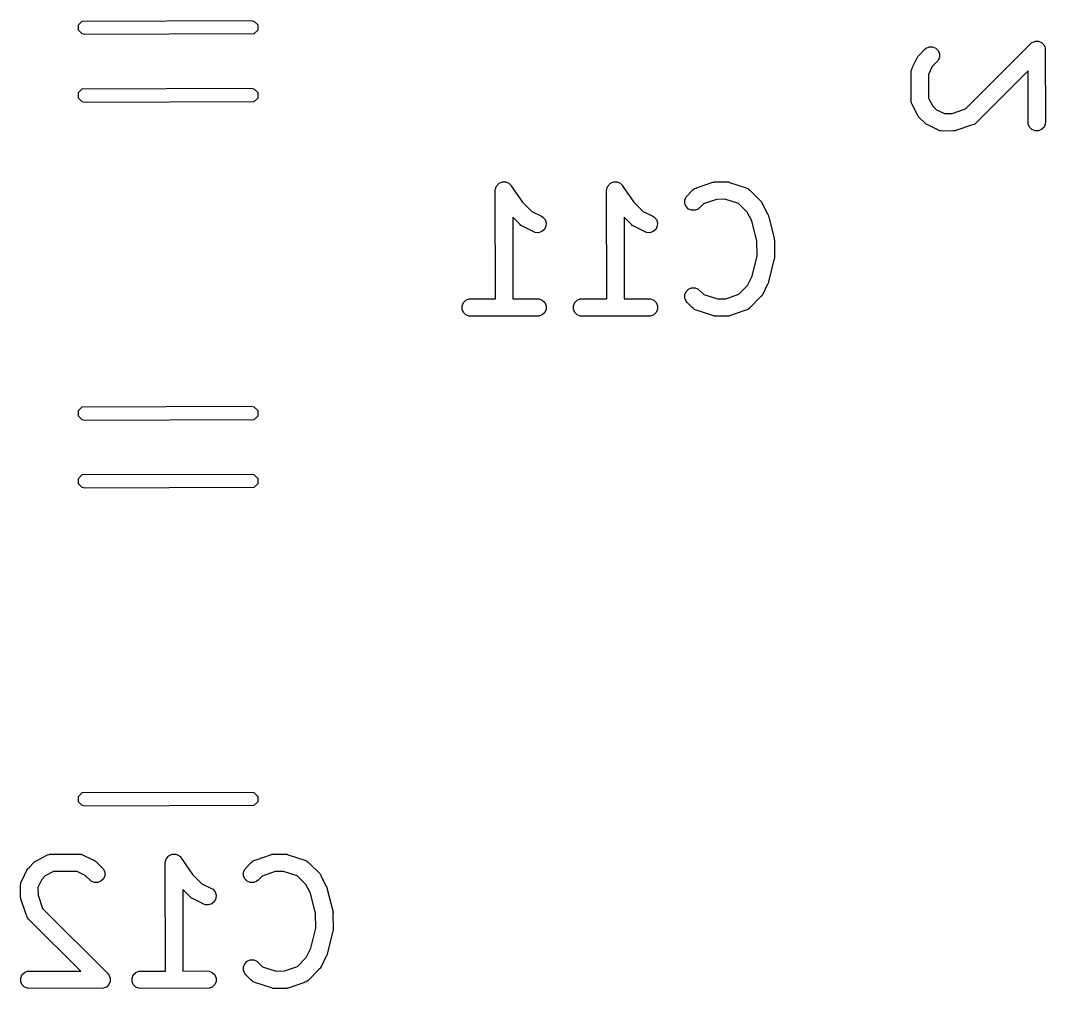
# Model space of a CAD drawing. Extents: x 208 to 341, y -149 to -108.
# Drawn here: x 245.26 to 254.03, y -128.5 to -120.22 of the extents above; entities that cross this region are included whole.
import ezdxf

# ---------------------------------------------------------------- set-up
doc = ezdxf.new("R2010")
doc.units = 0
doc.layers.add('BLACK', color=7, linetype='CONTINUOUS')

msp = doc.modelspace()

# ---------------------------------------------------------------- linework, layer by layer
at = {"layer": 'BLACK', "linetype": 'CONTINUOUS'}
for p, q in [((245.758315, -120.256846), (245.790787, -120.224374)), ((245.758315, -120.302768), (245.758315, -120.256846)), ((245.790787, -120.224374), (247.236252, -120.219807)), ((247.236252, -120.219807), (247.259213, -120.224374)), ((247.259213, -120.224374), (247.291685, -120.256846)), ((247.291685, -120.256846), (247.291685, -120.302768)), ((245.790787, -120.33524), (245.758315, -120.302768)), ((245.813748, -120.339807), (245.790787, -120.33524)), ((247.259213, -120.33524), (245.813748, -120.339807)), ((247.291685, -120.302768), (247.259213, -120.33524)), ((253.008389, -120.456688), (253.035425, -120.445489)), ((253.035425, -120.445489), (253.064688, -120.445489)), ((253.064688, -120.445489), (253.091724, -120.456688)), ((253.345599, -120.976533), (253.901786, -120.418396)), ((253.901786, -120.418396), (253.913151, -120.409068)), ((253.913151, -120.409068), (253.932268, -120.401149)), ((253.932268, -120.401149), (253.940187, -120.39787)), ((253.940187, -120.39787), (253.969451, -120.39787)), ((253.969451, -120.39787), (253.996487, -120.409069)), ((253.996487, -120.409069), (254.01718, -120.429761)), ((254.01718, -120.429761), (254.023694, -120.445489)), ((254.023694, -120.445489), (254.028378, -120.456797)), ((252.893681, -120.619014), (252.935356, -120.533126)), ((252.935356, -120.533126), (252.93932, -120.526826)), ((252.93932, -120.526826), (252.940078, -120.524999)), ((252.940078, -120.524999), (252.941208, -120.523828)), ((252.941208, -120.523828), (252.943188, -120.520683)), ((252.943188, -120.520683), (252.949682, -120.51505)), ((252.949682, -120.51505), (252.997024, -120.466015)), ((252.997024, -120.466015), (253.008389, -120.456688)), ((253.091724, -120.456688), (253.112417, -120.477381)), ((253.112417, -120.477381), (253.123616, -120.504417)), ((253.123616, -120.53368), (253.112417, -120.560716)), ((253.123616, -120.504417), (253.123616, -120.53368)), ((254.028378, -120.456797), (254.029819, -121.090476)), ((252.882482, -120.642096), (252.888786, -120.629102)), ((252.888786, -120.629102), (252.892459, -120.620237)), ((252.892459, -120.620237), (252.893681, -120.619014)), ((253.061871, -120.61307), (253.028574, -120.681692)), ((253.112417, -120.560716), (253.061871, -120.61307)), ((252.879819, -120.661905), (252.88126, -120.647273)), ((252.881111, -120.888509), (252.879819, -120.661905)), ((252.88126, -120.647273), (252.882291, -120.644783)), ((252.882291, -120.644783), (252.882482, -120.642096)), ((253.028574, -120.681692), (253.02973, -120.884428)), ((253.880226, -120.65053), (253.436423, -121.09589)), ((253.88126, -121.105108), (253.880226, -120.65053)), ((245.758315, -120.836846), (245.790787, -120.804374)), ((245.790787, -120.804374), (247.236252, -120.799807)), ((247.236252, -120.799807), (247.259213, -120.804374)), ((247.259213, -120.804374), (247.291685, -120.836846)), ((245.758315, -120.882768), (245.758315, -120.836846)), ((245.790787, -120.91524), (245.758315, -120.882768)), ((247.291685, -120.882768), (247.259213, -120.91524)), ((247.291685, -120.836846), (247.291685, -120.882768)), ((252.880408, -120.890619), (252.881111, -120.888509)), ((252.881185, -120.901561), (252.880408, -120.890619)), ((253.02973, -120.884428), (253.065133, -120.953179)), ((245.813748, -120.919807), (245.790787, -120.91524)), ((247.259213, -120.91524), (245.813748, -120.919807)), ((252.88126, -120.914632), (252.881185, -120.901561)), ((252.882291, -120.917121), (252.88126, -120.914632)), ((252.882482, -120.919809), (252.882291, -120.917121)), ((252.887737, -120.933541), (252.882482, -120.919809)), ((252.936429, -121.028097), (252.887737, -120.933541)), ((253.065133, -120.953179), (253.096461, -120.983424)), ((253.231746, -121.015591), (253.345599, -120.976533)), ((252.940078, -121.036906), (252.936429, -121.028097)), ((252.94246, -121.039808), (252.940078, -121.036906)), ((252.943188, -121.041222), (252.94246, -121.039808)), ((252.944686, -121.042521), (252.943188, -121.041222)), ((252.949405, -121.048271), (252.944686, -121.042521)), ((252.99844, -121.095612), (252.949405, -121.048271)), ((253.096461, -120.983424), (253.16457, -121.016472)), ((253.16457, -121.016472), (253.231746, -121.015591)), ((253.004073, -121.102107), (252.99844, -121.095612)), ((253.007218, -121.104086), (253.004073, -121.102107)), ((253.008389, -121.105217), (253.007218, -121.104086)), ((253.010216, -121.105974), (253.008389, -121.105217)), ((253.016516, -121.109939), (253.010216, -121.105974)), ((253.102405, -121.151614), (253.016516, -121.109939)), ((253.103627, -121.152836), (253.102405, -121.151614)), ((253.112486, -121.156505), (253.103627, -121.152836)), ((253.39604, -121.116416), (253.26425, -121.161627)), ((253.398021, -121.116416), (253.39604, -121.116416)), ((253.40757, -121.11246), (253.398021, -121.116416)), ((253.420532, -121.108014), (253.40757, -121.11246)), ((253.422567, -121.106248), (253.420532, -121.108014)), ((253.425058, -121.105217), (253.422567, -121.106248)), ((253.436423, -121.09589), (253.425058, -121.105217)), ((253.892459, -121.132144), (253.88126, -121.105108)), ((253.913151, -121.152836), (253.892459, -121.132144)), ((253.940187, -121.164035), (253.913151, -121.152836)), ((253.996487, -121.152836), (253.969451, -121.164035)), ((254.017179, -121.132144), (253.996487, -121.152836)), ((254.028378, -121.105108), (254.017179, -121.132144)), ((254.029819, -121.090476), (254.028378, -121.105108)), ((253.125485, -121.162813), (253.112486, -121.156505)), ((253.128174, -121.163004), (253.125485, -121.162813)), ((253.130663, -121.164035), (253.128174, -121.163004)), ((253.145295, -121.165476), (253.130663, -121.164035)), ((253.240612, -121.164225), (253.145295, -121.165476)), ((253.249913, -121.164887), (253.240612, -121.164225)), ((253.253567, -121.164055), (253.249913, -121.164887)), ((253.255165, -121.164035), (253.253567, -121.164055)), ((253.256996, -121.163276), (253.255165, -121.164035)), ((253.26425, -121.161627), (253.256996, -121.163276)), ((253.969451, -121.164035), (253.940187, -121.164035)), ((249.323809, -121.674547), (249.323824, -121.67447)), ((249.323814, -121.674573), (249.323809, -121.674547)), ((249.323809, -121.674626), (249.323814, -121.674573)), ((249.325123, -122.600509), (249.323809, -121.674626)), ((249.323824, -121.67447), (249.32525, -121.659994)), ((249.32525, -121.659994), (249.328091, -121.653133)), ((249.328091, -121.653133), (249.329548, -121.645853)), ((249.329548, -121.645853), (249.333636, -121.639747)), ((249.333636, -121.639747), (249.336449, -121.632958)), ((249.336449, -121.632958), (249.341699, -121.627707)), ((249.341699, -121.627707), (249.345831, -121.621538)), ((249.345831, -121.621538), (249.351945, -121.617461)), ((249.351945, -121.617461), (249.357141, -121.612266)), ((249.357141, -121.612266), (249.364001, -121.609424)), ((249.364001, -121.609424), (249.37018, -121.605305)), ((249.37018, -121.605305), (249.377388, -121.603879)), ((249.377388, -121.603879), (249.384177, -121.601067)), ((249.384177, -121.601067), (249.391604, -121.601067)), ((249.391604, -121.601067), (249.398888, -121.599626)), ((249.398888, -121.599626), (249.406093, -121.601067)), ((249.406093, -121.601067), (249.413441, -121.601067)), ((249.413441, -121.601067), (249.420301, -121.603908)), ((249.420301, -121.603908), (249.427582, -121.605365)), ((249.427582, -121.605365), (249.433687, -121.609453)), ((249.433687, -121.609453), (249.440477, -121.612266)), ((249.440477, -121.612266), (249.445727, -121.617516)), ((249.445727, -121.617516), (249.451897, -121.621648)), ((249.451897, -121.621648), (249.456186, -121.627975)), ((249.456186, -121.627975), (249.461169, -121.632958)), ((249.461169, -121.632958), (249.46369, -121.639045)), ((249.46369, -121.639045), (249.555604, -121.774632)), ((250.27619, -121.674547), (250.276205, -121.67447)), ((250.276195, -121.674573), (250.27619, -121.674547)), ((250.27619, -121.674626), (250.276195, -121.674573)), ((250.277504, -122.600509), (250.27619, -121.674626)), ((250.276205, -121.67447), (250.277631, -121.659994)), ((250.277631, -121.659994), (250.280472, -121.653133)), ((250.280472, -121.653133), (250.281929, -121.645853)), ((250.281929, -121.645853), (250.286017, -121.639747)), ((250.286017, -121.639747), (250.28883, -121.632958)), ((250.28883, -121.632958), (250.29408, -121.627707)), ((250.29408, -121.627707), (250.298212, -121.621538)), ((250.298212, -121.621538), (250.304326, -121.617461)), ((250.304326, -121.617461), (250.309522, -121.612266)), ((250.309522, -121.612266), (250.316382, -121.609424)), ((250.316382, -121.609424), (250.322561, -121.605305)), ((250.322561, -121.605305), (250.329769, -121.603879)), ((250.329769, -121.603879), (250.336558, -121.601067)), ((250.336558, -121.601067), (250.343985, -121.601067)), ((250.343985, -121.601067), (250.351269, -121.599626)), ((250.351269, -121.599626), (250.358474, -121.601067)), ((250.358474, -121.601067), (250.365822, -121.601067)), ((250.365822, -121.601067), (250.372682, -121.603908)), ((250.372682, -121.603908), (250.379963, -121.605365)), ((250.379963, -121.605365), (250.386068, -121.609453)), ((250.386068, -121.609453), (250.392858, -121.612266)), ((250.392858, -121.612266), (250.398108, -121.617516)), ((250.398108, -121.617516), (250.404278, -121.621648)), ((250.404278, -121.621648), (250.408567, -121.627975)), ((250.408567, -121.627975), (250.41355, -121.632958)), ((250.41355, -121.632958), (250.416071, -121.639045)), ((250.416071, -121.639045), (250.507985, -121.774632)), ((250.955497, -121.728196), (251.012443, -121.669212)), ((251.012443, -121.669212), (251.023808, -121.659885)), ((251.023808, -121.659885), (251.026296, -121.658854)), ((251.026296, -121.658854), (251.028333, -121.657088)), ((251.028333, -121.657088), (251.041296, -121.65264)), ((251.041296, -121.65264), (251.050844, -121.648686)), ((251.050844, -121.648686), (251.052825, -121.648686)), ((251.052825, -121.648686), (251.184615, -121.603475)), ((251.184615, -121.603475), (251.19187, -121.601825)), ((251.19187, -121.601825), (251.193701, -121.601067)), ((251.193701, -121.601067), (251.195297, -121.601046)), ((251.195297, -121.601046), (251.198952, -121.600215)), ((251.198952, -121.600215), (251.208252, -121.600876)), ((251.208252, -121.600876), (251.303571, -121.599626)), ((251.303571, -121.599626), (251.310976, -121.600355)), ((251.310976, -121.600355), (251.312951, -121.600215)), ((251.312951, -121.600215), (251.314437, -121.600696)), ((251.314437, -121.600696), (251.318203, -121.601067)), ((251.318203, -121.601067), (251.327566, -121.604945)), ((251.327566, -121.604945), (251.470145, -121.651094)), ((251.470145, -121.651094), (251.48357, -121.657088)), ((251.48357, -121.657088), (251.485605, -121.658853)), ((251.485605, -121.658853), (251.488096, -121.659885)), ((251.488096, -121.659885), (251.498034, -121.669633)), ((251.498034, -121.669633), (251.505677, -121.676262)), ((251.505677, -121.676262), (251.506528, -121.677965)), ((251.506528, -121.677965), (251.594699, -121.76445)), ((250.944298, -121.755233), (250.955497, -121.728196)), ((250.944298, -121.784495), (250.944298, -121.755233)), ((251.217118, -121.74951), (251.104412, -121.788174)), ((251.288497, -121.748574), (251.217118, -121.74951)), ((251.404424, -121.786097), (251.288497, -121.748574)), ((251.594699, -121.76445), (251.599419, -121.7702)), ((249.555604, -121.774632), (249.635895, -121.853388)), ((249.635895, -121.853388), (249.718064, -121.893258)), ((250.507985, -121.774632), (250.588276, -121.853388)), ((250.588276, -121.853388), (250.670445, -121.893258)), ((250.955497, -121.811532), (250.944298, -121.784495)), ((250.976189, -121.832224), (250.955497, -121.811532)), ((251.003226, -121.843423), (250.976189, -121.832224)), ((251.032488, -121.843423), (251.003226, -121.843423)), ((251.059525, -121.832224), (251.032488, -121.843423)), ((251.07089, -121.822897), (251.059525, -121.832224)), ((251.104412, -121.788174), (251.07089, -121.822897)), ((251.478633, -121.858887), (251.404424, -121.786097)), ((251.599419, -121.7702), (251.600916, -121.771499)), ((251.600916, -121.771499), (251.601642, -121.772909)), ((251.601642, -121.772909), (251.604027, -121.775815)), ((251.604027, -121.775815), (251.607678, -121.78463)), ((251.607678, -121.78463), (251.656367, -121.87918)), ((249.536781, -121.964453), (249.472711, -121.901607)), ((249.472711, -121.901607), (249.473703, -122.600144)), ((249.718064, -121.893258), (249.730507, -121.90109)), ((249.730507, -121.90109), (249.74968, -121.923198)), ((249.74968, -121.923198), (249.758934, -121.950959)), ((250.489162, -121.964453), (250.425092, -121.901607)), ((250.425092, -121.901607), (250.426084, -122.600144)), ((250.670445, -121.893258), (250.682888, -121.90109)), ((250.682888, -121.90109), (250.702061, -121.923198)), ((250.702061, -121.923198), (250.711315, -121.950959)), ((251.517324, -121.934022), (251.478633, -121.858887)), ((251.561942, -122.107452), (251.517324, -121.934022)), ((251.656367, -121.87918), (251.656776, -121.880249)), ((251.656776, -121.880249), (251.657099, -121.880685)), ((251.657099, -121.880685), (251.657418, -121.881928)), ((251.657418, -121.881928), (251.661622, -121.892911)), ((251.661622, -121.892911), (251.662147, -121.900308)), ((251.662147, -121.900308), (251.709665, -122.085007)), ((249.543301, -121.971971), (249.536781, -121.964453)), ((249.546494, -121.973981), (249.543301, -121.971971)), ((249.547617, -121.975082), (249.546494, -121.973981)), ((249.549449, -121.97584), (249.547617, -121.975082)), ((249.555744, -121.979803), (249.549449, -121.97584)), ((249.664713, -122.032677), (249.555744, -121.979803)), ((249.693903, -122.034751), (249.664713, -122.032677)), ((249.721665, -122.025497), (249.693903, -122.034751)), ((249.743772, -122.006324), (249.721665, -122.025497)), ((249.75686, -121.980149), (249.743772, -122.006324)), ((249.758934, -121.950959), (249.75686, -121.980149)), ((250.495682, -121.971971), (250.489162, -121.964453)), ((250.498875, -121.973981), (250.495682, -121.971971)), ((250.499998, -121.975082), (250.498875, -121.973981)), ((250.50183, -121.97584), (250.499998, -121.975082)), ((250.508125, -121.979803), (250.50183, -121.97584)), ((250.617094, -122.032677), (250.508125, -121.979803)), ((250.646284, -122.034751), (250.617094, -122.032677)), ((250.674046, -122.025497), (250.646284, -122.034751)), ((250.696153, -122.006324), (250.674046, -122.025497)), ((250.709241, -121.980149), (250.696153, -122.006324)), ((250.711315, -121.950959), (250.709241, -121.980149)), ((251.563084, -122.232224), (251.561942, -122.107452)), ((251.709665, -122.085007), (251.71004, -122.087543)), ((251.71004, -122.087543), (251.710463, -122.088565)), ((251.710463, -122.088565), (251.71048, -122.090526)), ((251.71048, -122.090526), (251.711815, -122.099551)), ((251.711815, -122.099551), (251.710636, -122.107474)), ((251.710636, -122.107474), (251.711904, -122.246054)), ((251.521058, -122.405347), (251.563084, -122.232224)), ((251.707286, -122.268354), (251.662046, -122.45472)), ((251.710463, -122.260686), (251.707286, -122.268354)), ((251.71136, -122.251571), (251.710463, -122.260686)), ((251.711815, -122.2497), (251.71136, -122.251571)), ((251.711904, -122.246054), (251.711652, -122.248607)), ((251.711652, -122.248607), (251.711815, -122.2497)), ((251.482333, -122.485157), (251.521058, -122.405347)), ((251.657099, -122.468566), (251.653016, -122.474076)), ((251.661034, -122.45755), (251.657099, -122.468566)), ((251.661622, -122.45634), (251.661034, -122.45755)), ((251.66166, -122.455799), (251.661622, -122.45634)), ((251.662046, -122.45472), (251.66166, -122.455799)), ((250.944298, -122.564755), (250.955497, -122.537719)), ((250.955497, -122.537719), (250.97619, -122.517026)), ((250.97619, -122.517026), (251.003226, -122.505828)), ((251.003226, -122.505828), (251.032489, -122.505828)), ((251.032489, -122.505828), (251.059525, -122.517027)), ((251.059525, -122.517027), (251.107214, -122.563069)), ((251.408056, -122.560883), (251.482333, -122.485157)), ((251.653016, -122.474076), (251.608748, -122.565309)), ((249.039536, -122.659994), (249.050735, -122.632958)), ((249.050735, -122.632958), (249.071427, -122.612266)), ((249.071427, -122.612266), (249.098463, -122.601067)), ((249.098463, -122.601067), (249.325123, -122.600509)), ((249.473703, -122.600144), (249.684523, -122.599626)), ((249.684523, -122.599626), (249.699155, -122.601067)), ((249.699155, -122.601067), (249.726191, -122.612266)), ((249.726191, -122.612266), (249.746883, -122.632958)), ((249.746883, -122.632958), (249.758082, -122.659994)), ((249.991917, -122.659994), (250.003116, -122.632958)), ((250.003116, -122.632958), (250.023808, -122.612266)), ((250.023808, -122.612266), (250.050844, -122.601067)), ((250.050844, -122.601067), (250.277504, -122.600509)), ((250.426084, -122.600144), (250.636904, -122.599626)), ((250.636904, -122.599626), (250.651536, -122.601067)), ((250.651536, -122.601067), (250.678572, -122.612266)), ((250.678572, -122.612266), (250.699264, -122.632958)), ((250.699264, -122.632958), (250.710463, -122.659994)), ((250.944298, -122.594018), (250.944298, -122.564755)), ((250.955496, -122.621054), (250.944298, -122.594018)), ((250.964823, -122.632419), (250.955496, -122.621054)), ((251.005648, -122.671834), (250.964823, -122.632419)), ((251.107214, -122.563069), (251.223406, -122.600677)), ((251.223406, -122.600677), (251.294784, -122.599741)), ((251.294784, -122.599741), (251.408056, -122.560883)), ((251.593393, -122.584275), (251.499461, -122.68004)), ((251.600916, -122.577752), (251.593393, -122.584275)), ((251.602928, -122.574555), (251.600916, -122.577752)), ((251.604027, -122.573435), (251.602928, -122.574555)), ((251.604784, -122.571605), (251.604027, -122.573435)), ((251.608748, -122.565309), (251.604784, -122.571605)), ((249.039536, -122.689258), (249.039536, -122.659994)), ((249.050735, -122.716294), (249.039536, -122.689258)), ((249.071427, -122.736986), (249.050735, -122.716294)), ((249.746883, -122.716294), (249.726191, -122.736986)), ((249.758082, -122.689258), (249.746883, -122.716294)), ((249.758082, -122.659994), (249.758082, -122.689258)), ((249.991917, -122.689258), (249.991917, -122.659994)), ((250.003116, -122.716294), (249.991917, -122.689258)), ((250.023808, -122.736986), (250.003116, -122.716294)), ((250.699264, -122.716294), (250.678572, -122.736986)), ((250.710463, -122.689258), (250.699264, -122.716294)), ((250.710463, -122.659994), (250.710463, -122.689258)), ((251.006226, -122.67299), (251.005648, -122.671834)), ((251.012317, -122.678273), (251.006226, -122.67299)), ((251.023808, -122.689367), (251.012317, -122.678273)), ((251.026296, -122.690397), (251.023808, -122.689367)), ((251.028333, -122.692164), (251.026296, -122.690397)), ((251.041759, -122.698158), (251.028333, -122.692164)), ((251.18434, -122.744307), (251.041759, -122.698158)), ((251.459078, -122.700566), (251.327288, -122.745777)), ((251.46106, -122.700566), (251.459078, -122.700566)), ((251.470612, -122.696609), (251.46106, -122.700566)), ((251.48357, -122.692164), (251.470612, -122.696609)), ((251.485605, -122.690398), (251.48357, -122.692164)), ((251.488096, -122.689367), (251.485605, -122.690398)), ((251.499461, -122.68004), (251.488096, -122.689367)), ((249.098463, -122.748185), (249.071427, -122.736986)), ((249.113095, -122.749626), (249.098463, -122.748185)), ((249.699155, -122.748185), (249.113095, -122.749626)), ((249.726191, -122.736986), (249.699155, -122.748185)), ((250.050844, -122.748185), (250.023808, -122.736986)), ((250.065476, -122.749626), (250.050844, -122.748185)), ((250.651536, -122.748185), (250.065476, -122.749626)), ((250.678572, -122.736986), (250.651536, -122.748185)), ((251.193701, -122.748185), (251.18434, -122.744307)), ((251.197464, -122.748555), (251.193701, -122.748185)), ((251.198952, -122.749037), (251.197464, -122.748555)), ((251.200926, -122.748896), (251.198952, -122.749037)), ((251.208333, -122.749626), (251.200926, -122.748896)), ((251.30365, -122.748375), (251.208333, -122.749626)), ((251.312951, -122.749037), (251.30365, -122.748375)), ((251.316605, -122.748205), (251.312951, -122.749037)), ((251.318203, -122.748185), (251.316605, -122.748205)), ((251.320034, -122.747426), (251.318203, -122.748185)), ((251.327288, -122.745777), (251.320034, -122.747426)), ((245.790787, -123.524374), (247.236252, -123.519807)), ((247.236252, -123.519807), (247.259213, -123.524374)), ((245.758315, -123.556846), (245.790787, -123.524374)), ((245.758315, -123.602768), (245.758315, -123.556846)), ((245.790787, -123.63524), (245.758315, -123.602768)), ((247.259213, -123.524374), (247.291685, -123.556846)), ((247.291685, -123.602768), (247.259213, -123.63524)), ((247.291685, -123.556846), (247.291685, -123.602768)), ((245.813748, -123.639807), (245.790787, -123.63524)), ((247.259213, -123.63524), (245.813748, -123.639807)), ((245.758315, -124.136846), (245.790787, -124.104374)), ((245.790787, -124.104374), (247.236252, -124.099807)), ((247.236252, -124.099807), (247.259213, -124.104374)), ((247.259213, -124.104374), (247.291685, -124.136846)), ((245.758315, -124.182768), (245.758315, -124.136846)), ((245.790787, -124.21524), (245.758315, -124.182768)), ((245.813748, -124.219807), (245.790787, -124.21524)), ((247.259213, -124.21524), (245.813748, -124.219807)), ((247.291685, -124.182768), (247.259213, -124.21524)), ((247.291685, -124.136846), (247.291685, -124.182768)), ((245.758315, -126.856846), (245.790787, -126.824374)), ((245.790787, -126.824374), (247.236252, -126.819807)), ((247.236252, -126.819807), (247.259213, -126.824374)), ((247.259213, -126.824374), (247.291685, -126.856846)), ((245.758315, -126.902768), (245.758315, -126.856846)), ((245.790787, -126.93524), (245.758315, -126.902768)), ((245.813748, -126.939807), (245.790787, -126.93524)), ((247.259213, -126.93524), (245.813748, -126.939807)), ((247.291685, -126.902768), (247.259213, -126.93524)), ((247.291685, -126.856846), (247.291685, -126.902768)), ((245.400475, -127.406235), (245.49503, -127.357544)), ((245.49503, -127.357544), (245.508761, -127.352289)), ((245.508761, -127.352289), (245.51145, -127.352097)), ((245.51145, -127.352097), (245.513939, -127.351067)), ((245.513939, -127.351067), (245.527008, -127.350992)), ((245.527008, -127.350992), (245.537951, -127.350215)), ((245.537951, -127.350215), (245.54006, -127.350918)), ((245.54006, -127.350918), (245.766666, -127.349626)), ((245.766666, -127.349626), (245.781298, -127.351067)), ((245.781298, -127.351067), (245.783787, -127.352098)), ((245.783787, -127.352098), (245.786475, -127.352289)), ((245.786475, -127.352289), (245.799468, -127.358593)), ((245.799468, -127.358593), (245.808334, -127.362266)), ((245.808334, -127.362266), (245.809556, -127.363488)), ((245.809556, -127.363488), (245.895445, -127.405163)), ((246.51383, -127.382958), (246.51908, -127.377707)), ((246.51908, -127.377707), (246.523212, -127.371538)), ((246.523212, -127.371538), (246.529326, -127.367461)), ((246.529326, -127.367461), (246.534522, -127.362266)), ((246.534522, -127.362266), (246.541382, -127.359424)), ((246.541382, -127.359424), (246.547561, -127.355305)), ((246.547561, -127.355305), (246.554769, -127.353879)), ((246.554769, -127.353879), (246.561558, -127.351067)), ((246.561558, -127.351067), (246.568985, -127.351067)), ((246.568985, -127.351067), (246.576269, -127.349626)), ((246.576269, -127.349626), (246.583474, -127.351067)), ((246.583474, -127.351067), (246.590822, -127.351067)), ((246.590822, -127.351067), (246.597682, -127.353908)), ((246.597682, -127.353908), (246.604963, -127.355365)), ((246.604963, -127.355365), (246.611068, -127.359453)), ((246.611068, -127.359453), (246.617858, -127.362266)), ((246.617858, -127.362266), (246.623108, -127.367516)), ((246.623108, -127.367516), (246.629278, -127.371648)), ((246.629278, -127.371648), (246.633567, -127.377975)), ((246.633567, -127.377975), (246.63855, -127.382958)), ((247.277825, -127.398686), (247.409615, -127.353475)), ((247.409615, -127.353475), (247.41687, -127.351825)), ((247.41687, -127.351825), (247.418701, -127.351067)), ((247.418701, -127.351067), (247.420297, -127.351046)), ((247.420297, -127.351046), (247.423952, -127.350215)), ((247.423952, -127.350215), (247.433252, -127.350876)), ((247.433252, -127.350876), (247.528571, -127.349626)), ((247.528571, -127.349626), (247.535976, -127.350355)), ((247.535976, -127.350355), (247.537951, -127.350215)), ((247.537951, -127.350215), (247.539437, -127.350696)), ((247.539437, -127.350696), (247.543203, -127.351067)), ((247.543203, -127.351067), (247.552566, -127.354945)), ((247.552566, -127.354945), (247.695145, -127.401094)), ((245.332958, -127.468247), (245.3803, -127.419212)), ((245.3803, -127.419212), (245.386049, -127.414493)), ((245.386049, -127.414493), (245.387349, -127.412995)), ((245.387349, -127.412995), (245.388762, -127.412267)), ((245.388762, -127.412267), (245.391665, -127.409885)), ((245.391665, -127.409885), (245.400475, -127.406235)), ((245.895445, -127.405163), (245.901744, -127.409127)), ((245.901744, -127.409127), (245.903572, -127.409885)), ((245.903572, -127.409885), (245.904742, -127.411015)), ((245.904742, -127.411015), (245.907888, -127.412995)), ((245.907888, -127.412995), (245.91352, -127.419489)), ((245.91352, -127.419489), (245.962556, -127.466831)), ((245.962556, -127.466831), (245.971883, -127.478196)), ((246.50119, -127.424547), (246.501205, -127.42447)), ((246.501195, -127.424573), (246.50119, -127.424547)), ((246.50119, -127.424626), (246.501195, -127.424573)), ((246.502504, -128.350509), (246.50119, -127.424626)), ((246.501205, -127.42447), (246.502631, -127.409994)), ((246.502631, -127.409994), (246.505472, -127.403133)), ((246.505472, -127.403133), (246.506929, -127.395853)), ((246.506929, -127.395853), (246.511017, -127.389747)), ((246.511017, -127.389747), (246.51383, -127.382958)), ((246.63855, -127.382958), (246.641071, -127.389045)), ((246.641071, -127.389045), (246.732985, -127.524632)), ((247.180497, -127.478196), (247.237443, -127.419212)), ((247.237443, -127.419212), (247.248808, -127.409885)), ((247.248808, -127.409885), (247.251296, -127.408854)), ((247.251296, -127.408854), (247.253333, -127.407088)), ((247.253333, -127.407088), (247.266296, -127.40264)), ((247.266296, -127.40264), (247.275844, -127.398686)), ((247.275844, -127.398686), (247.277825, -127.398686)), ((247.695145, -127.401094), (247.70857, -127.407088)), ((247.70857, -127.407088), (247.710605, -127.408853)), ((247.710605, -127.408853), (247.713096, -127.409885)), ((247.713096, -127.409885), (247.723034, -127.419633)), ((247.723034, -127.419633), (247.730677, -127.426262)), ((247.730677, -127.426262), (247.731528, -127.427965)), ((247.731528, -127.427965), (247.819699, -127.51445)), ((245.276957, -127.572211), (245.318632, -127.486323)), ((245.318632, -127.486323), (245.322596, -127.480023)), ((245.322596, -127.480023), (245.323354, -127.478196)), ((245.323354, -127.478196), (245.324484, -127.477025)), ((245.324484, -127.477025), (245.326464, -127.47388)), ((245.326464, -127.47388), (245.332958, -127.468247)), ((245.475391, -127.53494), (245.445147, -127.566267)), ((245.544142, -127.499537), (245.475391, -127.53494)), ((245.746878, -127.498381), (245.544142, -127.499537)), ((245.8155, -127.531678), (245.746878, -127.498381)), ((245.867855, -127.582224), (245.8155, -127.531678)), ((245.971883, -127.478196), (245.983082, -127.505232)), ((245.983082, -127.534495), (245.971883, -127.561531)), ((245.983082, -127.505232), (245.983082, -127.534495)), ((246.732985, -127.524632), (246.813276, -127.603388)), ((247.169298, -127.505233), (247.180497, -127.478196)), ((247.169298, -127.534495), (247.169298, -127.505233)), ((247.180497, -127.561532), (247.169298, -127.534495)), ((247.329412, -127.538174), (247.29589, -127.572897)), ((247.442118, -127.49951), (247.329412, -127.538174)), ((247.513497, -127.498574), (247.442118, -127.49951)), ((247.629424, -127.536097), (247.513497, -127.498574)), ((247.703633, -127.608887), (247.629424, -127.536097)), ((247.819699, -127.51445), (247.824419, -127.5202)), ((247.824419, -127.5202), (247.825916, -127.521499)), ((247.825916, -127.521499), (247.826642, -127.522909)), ((247.826642, -127.522909), (247.829027, -127.525815)), ((247.829027, -127.525815), (247.832678, -127.53463)), ((247.832678, -127.53463), (247.881367, -127.62918)), ((245.263095, -127.615102), (245.264536, -127.60047)), ((245.264345, -127.710419), (245.263095, -127.615102)), ((245.264536, -127.60047), (245.265567, -127.59798)), ((245.265567, -127.59798), (245.265758, -127.595293)), ((245.265758, -127.595293), (245.272062, -127.582299)), ((245.272062, -127.582299), (245.275735, -127.573434)), ((245.275735, -127.573434), (245.276957, -127.572211)), ((245.445147, -127.566267), (245.412098, -127.634377)), ((245.412098, -127.634377), (245.412979, -127.701553)), ((245.894891, -127.593423), (245.867855, -127.582224)), ((245.924154, -127.593423), (245.894891, -127.593423)), ((245.95119, -127.582224), (245.924154, -127.593423)), ((245.971883, -127.561531), (245.95119, -127.582224)), ((246.813276, -127.603388), (246.895445, -127.643258)), ((246.895445, -127.643258), (246.907888, -127.65109)), ((247.201189, -127.582224), (247.180497, -127.561532)), ((247.228226, -127.593423), (247.201189, -127.582224)), ((247.257488, -127.593423), (247.228226, -127.593423)), ((247.284525, -127.582224), (247.257488, -127.593423)), ((247.29589, -127.572897), (247.284525, -127.582224)), ((247.742324, -127.684022), (247.703633, -127.608887)), ((247.881367, -127.62918), (247.881776, -127.630249)), ((247.881776, -127.630249), (247.882099, -127.630685)), ((247.882099, -127.630685), (247.882418, -127.631928)), ((247.882418, -127.631928), (247.886622, -127.642911)), ((247.886622, -127.642911), (247.887147, -127.650308)), ((245.263684, -127.71972), (245.264345, -127.710419)), ((245.264515, -127.723374), (245.263684, -127.71972)), ((245.264536, -127.724972), (245.264515, -127.723374)), ((245.265294, -127.726803), (245.264536, -127.724972)), ((245.266944, -127.734057), (245.265294, -127.726803)), ((245.412979, -127.701553), (245.452037, -127.815406)), ((246.714162, -127.714453), (246.650092, -127.651607)), ((246.650092, -127.651607), (246.651084, -128.350144)), ((246.720682, -127.721971), (246.714162, -127.714453)), ((246.723875, -127.723981), (246.720682, -127.721971)), ((246.724998, -127.725082), (246.723875, -127.723981)), ((246.72683, -127.72584), (246.724998, -127.725082)), ((246.733125, -127.729803), (246.72683, -127.72584)), ((246.842094, -127.782677), (246.733125, -127.729803)), ((246.907888, -127.65109), (246.927061, -127.673198)), ((246.934241, -127.730149), (246.921153, -127.756324)), ((246.927061, -127.673198), (246.936315, -127.700959)), ((246.936315, -127.700959), (246.934241, -127.730149)), ((247.786942, -127.857452), (247.742324, -127.684022)), ((247.887147, -127.650308), (247.934665, -127.835007)), ((245.312155, -127.865847), (245.266944, -127.734057)), ((245.452037, -127.815406), (246.010175, -128.371593)), ((246.871284, -127.784751), (246.842094, -127.782677)), ((246.899046, -127.775497), (246.871284, -127.784751)), ((246.921153, -127.756324), (246.899046, -127.775497)), ((245.312155, -127.867828), (245.312155, -127.865847)), ((245.31611, -127.877377), (245.312155, -127.867828)), ((245.320557, -127.890339), (245.31611, -127.877377)), ((245.322322, -127.892374), (245.320557, -127.890339)), ((245.323354, -127.894865), (245.322322, -127.892374)), ((245.332681, -127.90623), (245.323354, -127.894865)), ((245.77804, -128.350033), (245.332681, -127.90623)), ((247.788084, -127.982224), (247.786942, -127.857452)), ((247.934665, -127.835007), (247.93504, -127.837543)), ((247.93504, -127.837543), (247.935463, -127.838565)), ((247.935463, -127.838565), (247.93548, -127.840526)), ((247.93548, -127.840526), (247.936815, -127.849551)), ((247.936815, -127.849551), (247.935636, -127.857474)), ((247.935636, -127.857474), (247.936904, -127.996054)), ((247.746058, -128.155347), (247.788084, -127.982224)), ((247.932286, -128.018354), (247.887046, -128.20472)), ((247.935463, -128.010686), (247.932286, -128.018354)), ((247.93636, -128.001571), (247.935463, -128.010686)), ((247.936815, -127.9997), (247.93636, -128.001571)), ((247.936904, -127.996054), (247.936652, -127.998607)), ((247.936652, -127.998607), (247.936815, -127.9997)), ((247.707333, -128.235157), (247.746058, -128.155347)), ((247.20119, -128.267026), (247.228226, -128.255828)), ((247.228226, -128.255828), (247.257489, -128.255828)), ((247.257489, -128.255828), (247.284525, -128.267027)), ((247.633056, -128.310883), (247.707333, -128.235157)), ((247.878016, -128.224076), (247.833748, -128.315309)), ((247.882099, -128.218566), (247.878016, -128.224076)), ((247.886034, -128.20755), (247.882099, -128.218566)), ((247.886622, -128.20634), (247.886034, -128.20755)), ((247.88666, -128.205799), (247.886622, -128.20634)), ((247.887046, -128.20472), (247.88666, -128.205799)), ((247.169298, -128.314755), (247.180497, -128.287719)), ((247.169298, -128.344018), (247.169298, -128.314755)), ((247.180496, -128.371054), (247.169298, -128.344018)), ((247.180497, -128.287719), (247.20119, -128.267026)), ((247.284525, -128.267027), (247.332214, -128.313069)), ((247.332214, -128.313069), (247.448406, -128.350677)), ((247.519784, -128.349741), (247.633056, -128.310883)), ((247.818393, -128.334275), (247.724461, -128.43004)), ((247.825916, -128.327752), (247.818393, -128.334275)), ((247.827928, -128.324555), (247.825916, -128.327752)), ((247.829027, -128.323435), (247.827928, -128.324555)), ((247.829784, -128.321605), (247.829027, -128.323435)), ((247.833748, -128.315309), (247.829784, -128.321605)), ((245.264536, -128.409994), (245.275735, -128.382958)), ((245.264536, -128.439258), (245.264536, -128.409994)), ((245.275735, -128.382958), (245.296427, -128.362266)), ((245.296427, -128.362266), (245.323463, -128.351067)), ((245.323463, -128.351067), (245.77804, -128.350033)), ((246.010175, -128.371593), (246.019503, -128.382958)), ((246.019503, -128.382958), (246.030701, -128.409995)), ((246.030701, -128.409995), (246.030701, -128.439258)), ((246.216917, -128.409994), (246.228116, -128.382958)), ((246.216917, -128.439258), (246.216917, -128.409994)), ((246.228116, -128.382958), (246.248808, -128.362266)), ((246.248808, -128.362266), (246.275844, -128.351067)), ((246.275844, -128.351067), (246.502504, -128.350509)), ((246.651084, -128.350144), (246.861904, -128.349626)), ((246.861904, -128.349626), (246.876536, -128.351067)), ((246.876536, -128.351067), (246.903572, -128.362266)), ((246.903572, -128.362266), (246.924264, -128.382958)), ((246.924264, -128.382958), (246.935463, -128.409994)), ((246.935463, -128.409994), (246.935463, -128.439258)), ((247.189823, -128.382419), (247.180496, -128.371054)), ((247.230648, -128.421834), (247.189823, -128.382419)), ((247.231226, -128.42299), (247.230648, -128.421834)), ((247.237317, -128.428273), (247.231226, -128.42299)), ((247.248808, -128.439367), (247.237317, -128.428273)), ((247.448406, -128.350677), (247.519784, -128.349741)), ((247.724461, -128.43004), (247.713096, -128.439367)), ((245.275735, -128.466294), (245.264536, -128.439258)), ((245.296427, -128.486986), (245.275735, -128.466294)), ((245.323463, -128.498185), (245.296427, -128.486986)), ((245.338095, -128.499626), (245.323463, -128.498185)), ((245.971774, -128.498185), (245.338095, -128.499626)), ((245.979692, -128.494905), (245.971774, -128.498185)), ((245.99881, -128.486987), (245.979692, -128.494905)), ((246.019502, -128.466294), (245.99881, -128.486987)), ((246.030701, -128.439258), (246.019502, -128.466294)), ((246.228116, -128.466294), (246.216917, -128.439258)), ((246.248808, -128.486986), (246.228116, -128.466294)), ((246.275844, -128.498185), (246.248808, -128.486986)), ((246.290476, -128.499626), (246.275844, -128.498185)), ((246.876536, -128.498185), (246.290476, -128.499626)), ((246.903572, -128.486986), (246.876536, -128.498185)), ((246.924264, -128.466294), (246.903572, -128.486986)), ((246.935463, -128.439258), (246.924264, -128.466294)), ((247.251296, -128.440397), (247.248808, -128.439367)), ((247.253333, -128.442164), (247.251296, -128.440397)), ((247.266759, -128.448158), (247.253333, -128.442164)), ((247.40934, -128.494307), (247.266759, -128.448158)), ((247.418701, -128.498185), (247.40934, -128.494307)), ((247.422464, -128.498555), (247.418701, -128.498185)), ((247.423952, -128.499037), (247.422464, -128.498555)), ((247.425926, -128.498896), (247.423952, -128.499037)), ((247.433333, -128.499626), (247.425926, -128.498896)), ((247.52865, -128.498375), (247.433333, -128.499626)), ((247.537951, -128.499037), (247.52865, -128.498375)), ((247.541605, -128.498205), (247.537951, -128.499037)), ((247.543203, -128.498185), (247.541605, -128.498205)), ((247.545034, -128.497426), (247.543203, -128.498185)), ((247.552288, -128.495777), (247.545034, -128.497426)), ((247.684078, -128.450566), (247.552288, -128.495777)), ((247.68606, -128.450566), (247.684078, -128.450566)), ((247.695612, -128.446609), (247.68606, -128.450566)), ((247.70857, -128.442164), (247.695612, -128.446609)), ((247.710605, -128.440398), (247.70857, -128.442164)), ((247.713096, -128.439367), (247.710605, -128.440398))]:
    msp.add_line(p, q, dxfattribs=at)

doc.saveas('drawing.dxf')
